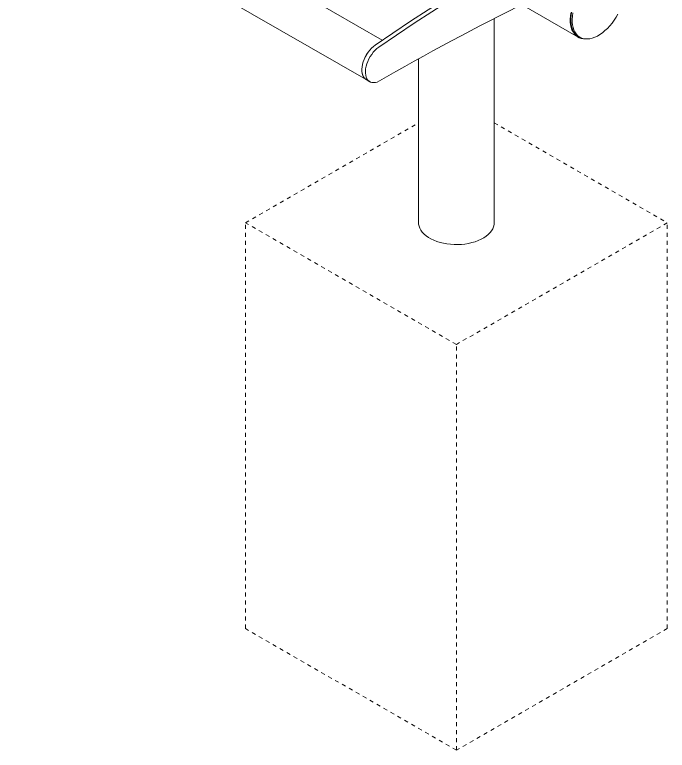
# Model space of a CAD drawing. Header units: inches. Extents: x -11 to 164, y 0 to 126.
# Drawn here: x 144.19 to 160.51, y 20.38 to 38.78 of the extents above; entities that cross this region are included whole.
import ezdxf

# ---------------------------------------------------------------- set-up
doc = ezdxf.new("R2010")
doc.units = ezdxf.units.IN
doc.linetypes.add('HIDDEN', pattern=[1.905, 1.27, -0.635])
doc.layers.add('ZANO_R', color=7, linetype='Continuous', lineweight=0)
doc.layers.add('ZANO_R_przerywana', color=250, linetype='HIDDEN', lineweight=0)

msp = doc.modelspace()

# ---------------------------------------------------------------- linework, layer by layer
at = {"layer": 'ZANO_R'}
for p, q in [((153.37865, 38.14515), (144.71233, 43.14811)), ((144.18525, 42.23508), (152.97608, 37.16025)), ((156.86186, 39.03836), (158.27399, 38.22316)), ((156.17674, 33.58077), (156.17674, 38.6898)), ((153.8815, 38.48553), (153.87947, 38.48417)), ((158.28393, 38.24039), (158.3191, 38.22009)), ((154.28458, 37.68073), (154.28458, 33.58077)), ((152.97608, 37.16025), (153.06399, 37.1095))]:
    msp.add_line(p, q, dxfattribs=at)
at = {"layer": 'ZANO_R', "flags": 128}
for points in [[(153.20233, 38.02349), (153.6434, 38.32557), (154.08502, 38.62052), (154.52709, 38.90829), (154.96954, 39.18881), (155.41225, 39.46201), (155.85514, 39.72785), (156.29811, 39.98627), (156.74107, 40.23721), (157.18392, 40.48061), (157.62656, 40.71643), (158.06891, 40.94462), (158.51087, 41.16512), (158.95235, 41.37789), (159.39324, 41.58289), (159.83347, 41.78006)], [(153.29024, 37.97274), (153.73131, 38.27482), (154.17292, 38.56978), (154.615, 38.85754), (155.05744, 39.13806), (155.50016, 39.41127), (155.94305, 39.67711), (156.38602, 39.93552), (156.82897, 40.18646), (157.27182, 40.42986), (157.71447, 40.66568), (158.15682, 40.89387), (158.59878, 41.11437), (159.04026, 41.32714), (159.48115, 41.53214), (159.92137, 41.72932)], [(158.44839, 38.17884), (158.40784, 38.18084), (158.35377, 38.19054), (158.30337, 38.20818), (158.25712, 38.23362), (158.21543, 38.26661), (158.17871, 38.30684), (158.1473, 38.35395), (158.12148, 38.40748), (158.10151, 38.46694), (158.08756, 38.53177), (158.07977, 38.60138), (158.0782, 38.6751), (158.08289, 38.75225), (158.09377, 38.83211)], [(158.11029, 38.85209), (158.09832, 38.77226), (158.0926, 38.69503), (158.09318, 38.62116), (158.10006, 38.55133), (158.11316, 38.48624), (158.13237, 38.42651), (158.1575, 38.37271), (158.18831, 38.32536), (158.2245, 38.28491), (158.26572, 38.25176), (158.28393, 38.24039)], [(158.14545, 38.83179), (158.13349, 38.75196), (158.12776, 38.67473), (158.12834, 38.60086), (158.13522, 38.53103), (158.14833, 38.46594), (158.16754, 38.40621), (158.19267, 38.35241), (158.22347, 38.30506), (158.25966, 38.26461), (158.30088, 38.23146), (158.34674, 38.20593), (158.39678, 38.18826), (158.45054, 38.17862), (158.50749, 38.1771), (158.56709, 38.18373), (158.62876, 38.19843), (158.69191, 38.22106), (158.75592, 38.2514), (158.82019, 38.28918), (158.88409, 38.33401), (158.94701, 38.38546), (159.00834, 38.44305), (159.0675, 38.50622), (159.1239, 38.57436), (159.17702, 38.64681), (159.22633, 38.72288), (159.27136, 38.80182)], [(152.876, 37.31225), (152.86842, 37.36349), (152.86719, 37.41906), (152.87233, 37.47802), (152.88376, 37.53935), (152.90127, 37.602), (152.92458, 37.66491), (152.95327, 37.72699), (152.98686, 37.78719), (153.02478, 37.84447), (153.06638, 37.89785), (153.11094, 37.94643), (153.1577, 37.98936), (153.20233, 38.02349)], [(152.97608, 37.16025), (152.95887, 37.17158), (152.92972, 37.19871), (152.9057, 37.23276), (152.8872, 37.27317), (152.87454, 37.31926), (152.86791, 37.37027), (152.86744, 37.42537), (152.87313, 37.48363), (152.88488, 37.5441), (152.90251, 37.60577), (152.92571, 37.66762), (152.95411, 37.72863), (152.98723, 37.78778), (153.02453, 37.84411), (153.06539, 37.89668), (153.10913, 37.94461), (153.15503, 37.98712), (153.20233, 38.02349)], [(153.25009, 37.10029), (153.20393, 37.0886), (153.15981, 37.08481), (153.11846, 37.08899), (153.08058, 37.10106), (153.04678, 37.12083), (153.01763, 37.14796), (152.99361, 37.18201), (152.97511, 37.22242), (152.96244, 37.26851), (152.95582, 37.31953), (152.95535, 37.37462), (152.96104, 37.43288), (152.97279, 37.49335), (152.99041, 37.55502), (153.01362, 37.61687), (153.04201, 37.67788), (153.07514, 37.73704), (153.11244, 37.79336), (153.15329, 37.84593), (153.19704, 37.89386), (153.24294, 37.93637), (153.29024, 37.97274)], [(154.28458, 33.58077), (154.2863, 33.5478), (154.29623, 33.49534), (154.31487, 33.44367), (154.34207, 33.39329), (154.37756, 33.34465), (154.42102, 33.29822), (154.47204, 33.25443), (154.53014, 33.21369), (154.59478, 33.17637), (154.66536, 33.14283), (154.74122, 33.11338), (154.82164, 33.08829), (154.90589, 33.0678), (154.99317, 33.0521), (155.08266, 33.04134), (155.17354, 33.03561), (155.26495, 33.03497), (155.35604, 33.03943), (155.44596, 33.04894), (155.53387, 33.06342), (155.61895, 33.08273), (155.7004, 33.10669), (155.77747, 33.13507), (155.84943, 33.16762), (155.91561, 33.20402), (155.9754, 33.24395), (156.02824, 33.28701), (156.07363, 33.33282), (156.11115, 33.38095), (156.14044, 33.43094), (156.16125, 33.48233), (156.17336, 33.53463), (156.17674, 33.58077)]]:
    msp.add_lwpolyline(points, dxfattribs=at)
at = {"layer": 'ZANO_R'}
for centre, radius, start, end in [((191.32624, -29.52598), 76.73886, 116.5700538, 119.7474738), ((153.09562, 37.3479), 0.22249, 189.219418, 237.501801)]:
    msp.add_arc(centre, radius, start, end, dxfattribs=at)
at = {"layer": 'ZANO_R_przerywana', "ltscale": 0.05}
for p, q in [((149.95617, 33.58077), (154.28458, 36.07951)), ((156.17674, 36.07951), (160.50516, 33.58077)), ((149.95617, 23.42945), (149.95617, 33.58077)), ((155.23066, 30.53587), (149.95617, 33.58077)), ((160.50516, 33.58077), (155.23066, 30.53587)), ((160.50516, 23.42945), (160.50516, 33.58077)), ((155.23066, 20.38455), (155.23066, 30.53587)), ((155.23066, 20.38455), (149.95617, 23.42945)), ((160.50516, 23.42945), (155.23066, 20.38455))]:
    msp.add_line(p, q, dxfattribs=at)

doc.saveas('drawing.dxf')
